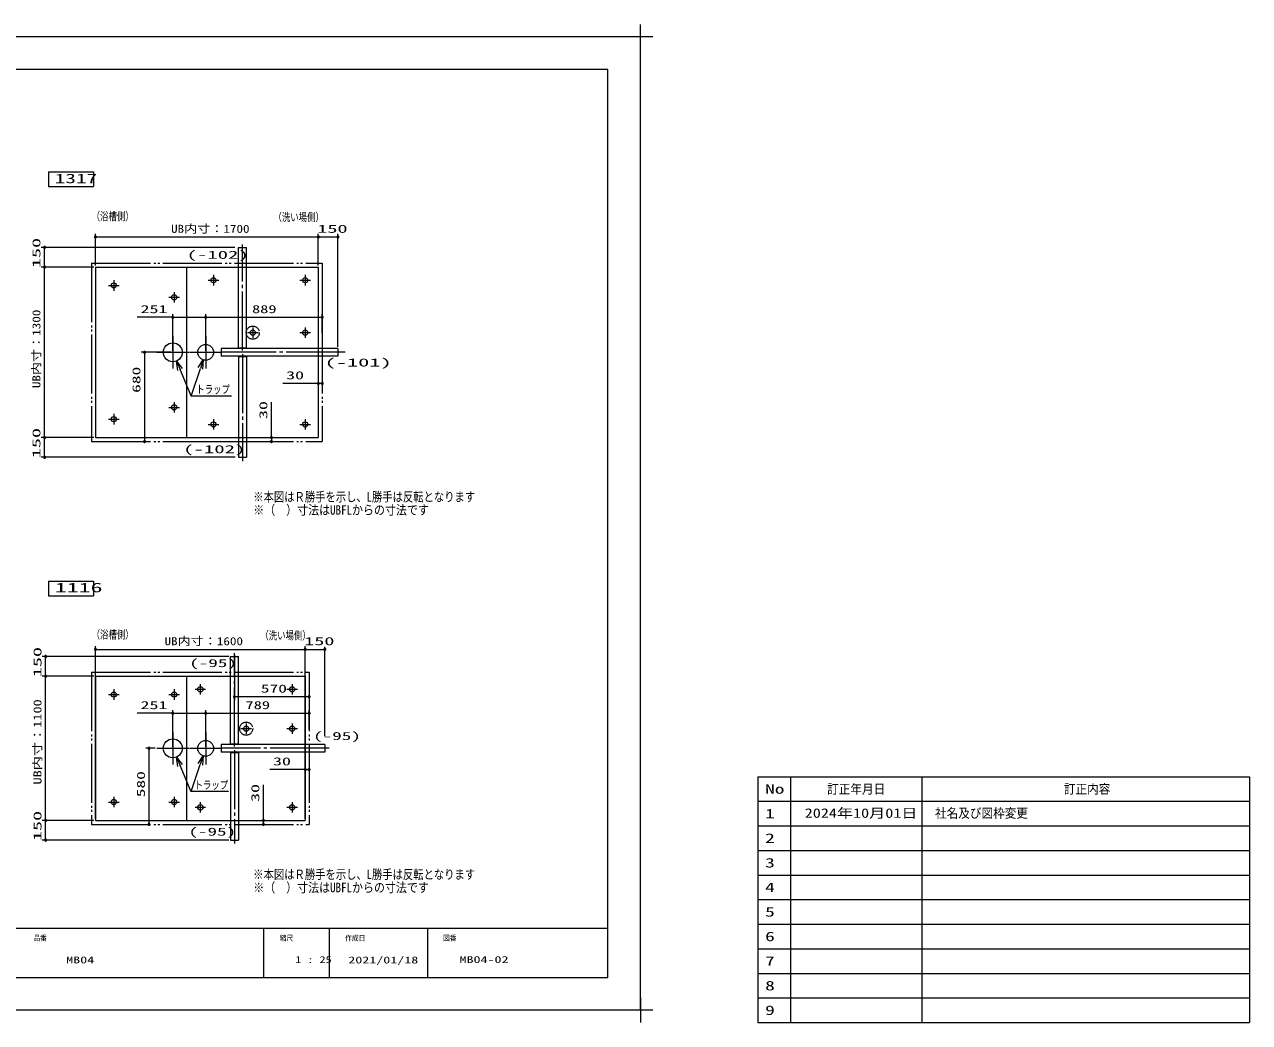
# Model space of a CAD drawing. Units: millimetres on the paper, scale 1:25. Extents: x -305 to 305, y -152 to 152.
# Drawn here: x -69 to 304.8, y -152.3 to 152.3 of the extents above; entities that cross this region are included whole.
import ezdxf
from ezdxf.enums import TextEntityAlignment as Align

# ---------------------------------------------------------------- set-up
doc = ezdxf.new("R2010")
doc.units = ezdxf.units.MM
for name, pattern in [('LONG_CHAIN', [21, 18, -1, 1, -1]), ('LONG_DASHED2', [13, 12, -1]), ('LONG_DOUBLE_CHAIN', [21.8, 18, -1, 0.6, -0.6, 0.6, -1])]:
    doc.linetypes.add(name, pattern=pattern)
for name, color, linetype, lineweight in [('0-1_TV', 7, 'Continuous', 9), ('0-2_0', 7, 'Continuous', 9), ('0-3_1図面枠', 7, 'Continuous', 9), ('0-4_図面枠', 3, 'Continuous', 9), ('0-5_DEFPOINTS', 7, 'Continuous', 9)]:
    doc.layers.add(name, color=color, linetype=linetype, lineweight=lineweight)
doc.styles.add('ＭＳ ゴシック', font='')
doc.styles.get('ＭＳ ゴシック').set_extended_font_data('MS Gothic')

# ---------------------------------------------------------------- blocks, each defined once
blk = doc.blocks.new('_DOTSMALL')
at = {"layer": '0-2_0'}
for p, q in [((0.0746, 0.1), (-0.0746, 0.1)), ((0.1223, -0.0248), (-0.1223, -0.0248))]:
    blk.add_line(p, q, dxfattribs=at)
for points in [[(0.125, 0), (0.124, 0.0157), (0.1211, 0.0311), (0.1162, 0.046), (0.1095, 0.0602), (0.1011, 0.0735), (0.0911, 0.0856), (0.0797, 0.0963), (0.067, 0.1055), (0.0532, 0.1131), (0.0386, 0.1189), (0.0234, 0.1228), (0.0078, 0.1248), (-0.0078, 0.1248), (-0.0234, 0.1228), (-0.0386, 0.1189), (-0.0532, 0.1131), (-0.067, 0.1055), (-0.0797, 0.0963), (-0.0911, 0.0856), (-0.1011, 0.0735), (-0.1095, 0.0602), (-0.1162, 0.046), (-0.1211, 0.0311), (-0.124, 0.0157), (-0.125, 0), (0, 0)], [(-0.125, 0), (-0.124, -0.0157), (-0.1211, -0.0311), (-0.1162, -0.046), (-0.1095, -0.0602), (-0.1011, -0.0735), (-0.0911, -0.0856), (-0.0797, -0.0963), (-0.067, -0.1055), (-0.0532, -0.1131), (-0.0386, -0.1189), (-0.0234, -0.1228), (-0.0078, -0.1248), (0.0078, -0.1248), (0.0234, -0.1228), (0.0386, -0.1189), (0.0532, -0.1131), (0.067, -0.1055), (0.0797, -0.0963), (0.0911, -0.0856), (0.1011, -0.0735), (0.1095, -0.0602), (0.1162, -0.046), (0.1211, -0.0311), (0.124, -0.0157), (0.125, 0), (0, 0)]]:
    blk.add_lwpolyline(points, close=True, dxfattribs=at)
blk = doc.blocks.new('グループ-6')
at = {"layer": '0-3_1図面枠'}
for p, q in [((-4200, 2895), (-4200, 3045)), ((4200, 2895), (4200, 3045)), ((-4275, 2970), (-4125, 2970)), ((4275, 2970), (4125, 2970)), ((-4200, -2895), (-4200, -3045)), ((4200, -2895), (4200, -3045)), ((-4275, -2970), (-4125, -2970)), ((4275, -2970), (4125, -2970))]:
    blk.add_line(p, q, dxfattribs=at)
blk = doc.blocks.new('_OPEN30')
at = {"layer": '0-2_0'}
blk.add_line((0, 0), (-1, 0), dxfattribs=at)
blk.add_lwpolyline([(-1, 0.2679), (0, 0), (-1, -0.2679)], dxfattribs=at)

msp = doc.modelspace()

# ---------------------------------------------------------------- linework, layer by layer
at = {"layer": '0-1_TV'}
for p, q in [((-61.677, 107.278), (-61.677, 102.778)), ((-61.677, 107.278), (-47.927, 107.278)), ((-47.927, 107.278), (-47.927, 102.778)), ((-61.677, 102.778), (-47.927, 102.778)), ((-47.323, 78.73), (-47.323, 88.43)), ((-47.323, 87.43), (20.677, 87.43)), ((20.677, 78.73), (20.677, 88.43)), ((20.677, 87.43), (26.677, 87.43)), ((26.677, 53.93), (26.677, 88.43)), ((-4.795, 84.23), (-63.846, 84.23)), ((-62.846, 78.23), (-62.846, 84.23)), ((-3.683, 84.23), (-1.283, 84.23)), ((-3.683, 53.55), (-3.683, 84.23)), ((-1.283, 53.55), (-1.283, 84.23)), ((21.877, 78.93), (21.877, 41.739)), ((-47.823, 78.23), (-63.846, 78.23)), ((-62.846, 26.23), (-62.846, 78.23)), ((-47.323, 78.23), (20.677, 78.23)), ((-47.323, 78.23), (-47.323, 26.23)), ((-19.523, 78.23), (-19.523, 26.23)), ((20.677, 78.23), (20.677, 26.23)), ((20.677, 77.73), (20.677, 41.739)), ((-23.723, 52.73), (-23.723, 63.915)), ((-13.683, 52.73), (-13.683, 63.915)), ((21.877, 58.043), (21.877, 63.915)), ((-23.723, 62.915), (-34.563, 62.915)), ((-23.723, 62.915), (-13.683, 62.915)), ((-21.403, 62.915), (-19.083, 62.915)), ((-13.683, 62.915), (21.877, 62.915)), ((26.677, 53.43), (-8.923, 53.43)), ((-8.923, 53.43), (-8.923, 51.03)), ((-3.683, 53.55), (-1.283, 53.55)), ((26.677, 53.43), (26.677, 51.03)), ((-24.223, 52.23), (-33.334, 52.23)), ((-32.334, 52.23), (-32.334, 25.03)), ((26.677, 51.03), (-8.923, 51.03)), ((-3.683, 50.91), (-3.683, 20.23)), ((-3.683, 50.91), (-1.283, 50.91)), ((-1.283, 50.91), (-1.283, 20.23)), ((-18.108, 38.943), (-21.516, 47.007)), ((20.677, 42.739), (9.846, 42.739)), ((21.877, 42.739), (20.677, 42.739)), ((6.385, 26.23), (6.385, 37.061)), ((-47.823, 26.23), (-63.846, 26.23)), ((-61.023, 26.23), (-63.846, 26.23)), ((-62.846, 20.23), (-62.846, 26.23)), ((-47.323, 26.23), (20.677, 26.23)), ((-46.823, 26.23), (7.385, 26.23)), ((6.385, 26.23), (6.385, 25.03)), ((-34.969, 25.03), (-31.334, 25.03)), ((-17.45, 25.03), (7.385, 25.03)), ((-4.687, 20.23), (-63.846, 20.23)), ((-3.683, 20.23), (-1.283, 20.23)), ((-61.677, -17.546), (-61.677, -22.046)), ((-61.677, -17.546), (-47.927, -17.546)), ((-47.927, -17.546), (-47.927, -22.046)), ((-61.677, -22.046), (-47.927, -22.046)), ((-6.623, -40.594), (-63.523, -40.594)), ((-62.523, -46.594), (-62.523, -40.594)), ((-47.323, -90.094), (-47.323, -37.395)), ((-47.323, -38.395), (16.677, -38.395)), ((-6.123, -40.594), (-3.723, -40.594)), ((-6.123, -67.274), (-6.123, -40.594)), ((-4.923, -40.053), (-4.923, -53.857)), ((-3.723, -67.274), (-3.723, -40.594)), ((16.677, -90.094), (16.677, -37.395)), ((16.677, -37.895), (16.677, -37.595)), ((16.677, -38.395), (22.677, -38.395)), ((22.677, -64.866), (22.677, -37.595)), ((-47.823, -46.594), (-63.523, -46.594)), ((-62.523, -90.594), (-62.523, -46.594)), ((-47.323, -46.594), (16.677, -46.594)), ((-19.523, -46.594), (-19.523, -90.594)), ((16.677, -46.594), (16.677, -90.594)), ((17.877, -45.894), (17.877, -53.857)), ((17.877, -52.857), (-4.923, -52.857)), ((-23.723, -57.909), (-34.563, -57.909)), ((-23.723, -68.094), (-23.723, -56.909)), ((-23.723, -57.909), (-13.683, -57.909)), ((-21.403, -57.909), (-19.083, -57.909)), ((-13.683, -68.094), (-13.683, -56.909)), ((-13.683, -57.909), (17.877, -57.909)), ((17.877, -62.862), (17.877, -56.909)), ((-29.123, -68.594), (-31.961, -68.594)), ((-30.961, -91.794), (-30.961, -68.594)), ((22.677, -67.394), (-8.923, -67.394)), ((-8.923, -67.394), (-8.923, -69.794)), ((22.677, -69.794), (-8.923, -69.794)), ((-6.123, -67.274), (-3.723, -67.274)), ((-6.123, -69.914), (-6.123, -96.594)), ((-6.123, -69.914), (-3.723, -69.914)), ((-3.723, -69.914), (-3.723, -96.594)), ((22.677, -67.394), (22.677, -69.794)), ((-18.108, -81.881), (-21.516, -73.817)), ((16.677, -75.058), (5.846, -75.058)), ((16.677, -75.058), (17.877, -75.058)), ((3.925, -90.594), (3.925, -79.763)), ((-47.823, -90.594), (-63.523, -90.594)), ((-62.523, -96.594), (-62.523, -90.594)), ((3.925, -91.794), (3.925, -90.594)), ((-6.623, -96.594), (-63.523, -96.594)), ((-6.123, -96.594), (-3.723, -96.594))]:
    msp.add_line(p, q, dxfattribs=at)
at = {"layer": '0-1_TV', "linetype": 'LONG_CHAIN'}
for p, q in [((-2.483, 52.818), (-2.483, 85.155)), ((-11.323, 75.83), (-11.323, 72.63)), ((16.677, 75.83), (16.677, 72.63)), ((-43.323, 72.63), (-40.123, 72.63)), ((-41.723, 74.23), (-41.723, 71.03)), ((-12.923, 74.23), (-9.723, 74.23)), ((15.077, 74.23), (18.277, 74.23)), ((-24.905, 69.03), (-21.705, 69.03)), ((-23.305, 70.63), (-23.305, 67.43)), ((0.677, 59.83), (0.677, 56.63)), ((16.677, 59.83), (16.677, 56.63)), ((-23.723, 57.13), (-23.723, 47.33)), ((-13.683, 57.13), (-13.683, 47.33)), ((-0.923, 58.23), (2.277, 58.23)), ((15.077, 58.23), (18.277, 58.23)), ((-28.623, 52.23), (-18.823, 52.23)), ((-18.583, 52.23), (-8.783, 52.23)), ((28.839, 52.23), (-8.923, 52.23)), ((-2.483, 51.642), (-2.483, 19.02)), ((-24.923, 35.43), (-21.723, 35.43)), ((-23.323, 37.03), (-23.323, 33.83)), ((-43.323, 31.83), (-40.123, 31.83)), ((-41.723, 33.43), (-41.723, 30.23)), ((-12.923, 30.23), (-9.723, 30.23)), ((-11.323, 31.83), (-11.323, 28.63)), ((15.077, 30.23), (18.277, 30.23)), ((16.677, 31.83), (16.677, 28.63)), ((-4.923, -68.006), (-4.923, -39.553)), ((-43.323, -52.194), (-40.123, -52.194)), ((-41.723, -50.594), (-41.723, -53.794)), ((-24.905, -52.194), (-21.705, -52.194)), ((-23.305, -50.594), (-23.305, -53.794)), ((-16.923, -50.594), (-13.723, -50.594)), ((-15.323, -48.994), (-15.323, -52.194)), ((11.077, -50.594), (14.277, -50.594)), ((12.677, -48.994), (12.677, -52.194)), ((-2.923, -62.594), (0.277, -62.594)), ((-1.323, -60.994), (-1.323, -64.194)), ((11.077, -62.594), (14.277, -62.594)), ((12.677, -60.994), (12.677, -64.194)), ((-23.723, -63.694), (-23.723, -73.494)), ((-13.683, -63.694), (-13.683, -73.494)), ((-28.623, -68.594), (-18.823, -68.594)), ((-18.583, -68.594), (-8.783, -68.594)), ((24.012, -68.594), (-8.923, -68.594)), ((-4.923, -69.182), (-4.923, -97.635)), ((-43.323, -84.994), (-40.123, -84.994)), ((-41.723, -83.394), (-41.723, -86.594)), ((-24.923, -84.994), (-21.723, -84.994)), ((-23.323, -83.394), (-23.323, -86.594)), ((-15.323, -84.994), (-15.323, -88.194)), ((12.677, -84.994), (12.677, -88.194)), ((-16.923, -86.594), (-13.723, -86.594)), ((11.077, -86.594), (14.277, -86.594))]:
    msp.add_line(p, q, dxfattribs=at)
at = {"layer": '0-1_TV', "linetype": 'LONG_DOUBLE_CHAIN'}
for p, q in [((-48.523, 79.43), (-48.523, 25.03)), ((-48.523, 25.03), (21.877, 25.03)), ((-48.523, -45.394), (17.877, -45.394)), ((-48.523, -45.394), (-48.523, -91.794)), ((17.877, -45.394), (17.877, -91.794)), ((-48.523, -91.794), (17.877, -91.794))]:
    msp.add_line(p, q, dxfattribs=at)
msp.add_lwpolyline([(-48.523, 79.43), (21.877, 79.43), (21.877, 25.03)], dxfattribs=at)
at = {"layer": '0-1_TV'}
for points in [[(-5.821, 38.878), (-18.108, 38.878), (-15.312, 47.323)], [(-47.323, -46.594), (-47.323, -90.594), (16.677, -90.594)], [(-6.727, -81.787), (-18.108, -81.787), (-15.324, -73.497)]]:
    msp.add_lwpolyline(points, dxfattribs=at)
for centre, radius in [((-11.323, 74.23), 0.8), ((16.677, 74.23), 0.8), ((-41.723, 72.63), 0.8), ((-23.305, 69.03), 0.8), ((0.677, 58.23), 0.8), ((16.677, 58.23), 0.8), ((-23.723, 52.23), 2.9), ((-13.683, 52.23), 2.4), ((-23.323, 35.43), 0.8), ((-41.723, 31.83), 0.8), ((-11.323, 30.23), 0.8), ((16.677, 30.23), 0.8), ((-41.723, -52.194), 0.8), ((-23.305, -52.194), 0.8), ((-15.323, -50.594), 0.8), ((12.677, -50.594), 0.8), ((-1.323, -62.594), 0.8), ((12.677, -62.594), 0.8), ((-23.723, -68.594), 2.9), ((-13.683, -68.594), 2.4), ((-41.723, -84.994), 0.8), ((-23.323, -84.994), 0.8), ((-15.323, -86.594), 0.8), ((12.677, -86.594), 0.8)]:
    msp.add_circle(centre, radius, dxfattribs=at)
at = {"layer": '0-1_TV', "linetype": 'LONG_DASHED2'}
for centre in [(0.677, 58.23), (-1.323, -62.594)]:
    msp.add_circle(centre, 2, dxfattribs=at)
at = {"layer": '0-2_0'}
for p, q in [((154.767, -77.252), (154.767, -152.252)), ((154.767, -77.252), (304.767, -77.252)), ((164.767, -77.252), (164.767, -152.252)), ((204.767, -77.252), (204.767, -152.252)), ((304.767, -77.252), (304.767, -152.252)), ((154.767, -84.752), (304.767, -84.752)), ((154.767, -92.252), (304.767, -92.252)), ((154.767, -99.752), (304.767, -99.752)), ((154.767, -107.252), (304.767, -107.252)), ((154.767, -114.752), (304.767, -114.752)), ((154.767, -122.252), (304.767, -122.252)), ((3.983, -123.498), (3.983, -138.498)), ((23.983, -123.498), (23.983, -138.498)), ((53.983, -123.498), (53.983, -138.498)), ((154.767, -129.752), (304.767, -129.752)), ((154.767, -137.252), (304.767, -137.252)), ((154.767, -144.752), (304.767, -144.752)), ((154.767, -152.252), (304.767, -152.252))]:
    msp.add_line(p, q, dxfattribs=at)
at = {"layer": '0-4_図面枠'}
msp.add_line((-291.017, -123.498), (108.983, -123.498), dxfattribs=at)
msp.add_lwpolyline([(-291.017, -138.498), (108.983, -138.498), (108.983, 138.502), (-291.017, 138.502)], close=True, dxfattribs=at)
at = {"layer": '0-5_DEFPOINTS'}
for p, q in [((118.983, 148.502), (-301.017, 148.502)), ((118.983, -148.498), (118.983, 148.502)), ((118.983, -148.498), (-301.017, -148.498))]:
    msp.add_line(p, q, dxfattribs=at)

# ---------------------------------------------------------------- block references
at = {"layer": '0-1_TV'}
for name, p, xscale, yscale, rotation in [('_DOTSMALL', (-47.323, 87.43), 2.32, 2.32, 180), ('_DOTSMALL', (20.677, 87.43), 2.32, 2.32, 180), ('_DOTSMALL', (-62.846, 84.23), 2.32, 2.32, 90), ('_DOTSMALL', (-62.846, 78.23), 2.32, 2.32, 90), ('_DOTSMALL', (-62.846, 78.23), 2.32, 2.32, 270), ('_DOTSMALL', (-23.723, 62.915), 2.32, 2.32, 180), ('_DOTSMALL', (-13.683, 62.915), 2.32, 2.32, 180), ('_DOTSMALL', (-32.334, 52.23), 2.32, 2.32, 90), ('_OPEN30', (-22.594, 49.559), 2.77, 2.77, 112.90995), ('_OPEN30', (-14.442, 49.953), 2.77, 2.77, 71.68313), ('_DOTSMALL', (21.877, 42.739), 2.32, 2.32, 180), ('_DOTSMALL', (-62.846, 26.23), 2.32, 2.32, 270), ('_DOTSMALL', (-62.846, 26.23), 2.32, 2.32, 90), ('_DOTSMALL', (6.385, 26.23), 2.32, 2.32, 270), ('_DOTSMALL', (-32.334, 25.03), 2.32, 2.32, 270), ('_DOTSMALL', (6.385, 25.03), 2.32, 2.32, 90), ('_DOTSMALL', (-62.846, 20.23), 2.32, 2.32, 270), ('_DOTSMALL', (-62.523, -40.594), 2.32, 2.32, 90), ('_DOTSMALL', (-47.323, -38.395), 2.32, 2.32, 180), ('_DOTSMALL', (16.677, -38.395), 2.32, 2.32, 180), ('_DOTSMALL', (-62.523, -46.594), 2.32, 2.32, 90), ('_DOTSMALL', (-62.523, -46.594), 2.32, 2.32, 270), ('_DOTSMALL', (-4.923, -52.857), 2.32, 2.32, 180), ('_DOTSMALL', (-23.723, -57.909), 2.32, 2.32, 180), ('_DOTSMALL', (-13.683, -57.909), 2.32, 2.32, 180), ('_DOTSMALL', (-30.961, -68.594), 2.32, 2.32, 90), ('_OPEN30', (-22.594, -71.265), 2.77, 2.77, 112.90995), ('_OPEN30', (-14.442, -70.871), 2.77, 2.77, 71.43354), ('_DOTSMALL', (17.877, -75.058), 2.32, 2.32, 180), ('_DOTSMALL', (-62.523, -90.594), 2.32, 2.32, 270), ('_DOTSMALL', (-62.523, -90.594), 2.32, 2.32, 90), ('_DOTSMALL', (-30.961, -91.794), 2.32, 2.32, 270), ('_DOTSMALL', (3.925, -90.594), 2.32, 2.32, 270), ('_DOTSMALL', (3.925, -91.794), 2.32, 2.32, 90), ('_DOTSMALL', (-62.523, -96.594), 2.32, 2.32, 270)]:
    msp.add_blockref(name, p, dxfattribs=dict(at, xscale=xscale, yscale=yscale, rotation=rotation))
at = {"layer": '0-1_TV', "xscale": 2.32, "yscale": 2.32}
for p in [(20.677, 87.43), (26.677, 87.43), (-13.683, 62.915), (21.877, 62.915), (20.677, 42.739), (16.677, -38.395), (22.677, -38.395), (17.877, -52.857), (-13.683, -57.909), (17.877, -57.909), (16.677, -75.058)]:
    msp.add_blockref('_DOTSMALL', p, dxfattribs=at)
at = {"layer": '0-3_1図面枠', "xscale": 0.05, "yscale": 0.05}
msp.add_blockref('グループ-6', (-91.017, 0.002), dxfattribs=at)

# ---------------------------------------------------------------- texts
at = {"layer": '0-1_TV', "style": 'ＭＳ ゴシック'}
for s, height, width, p in [('1317', 2.886, 1.65, (-59.752, 102.973)), ('（浴槽側）', 2.441, 0.75, (-48.474, 91.761)), ('（洗い場側）', 2.441, 0.75, (6.998, 91.504)), ('UB内寸：1700', 2.441, 1.2, (-24.245, 87.96)), ('150', 2.441, 1.85, (20.375, 87.96)), ('(-102)', 2.441, 1.9, (-19.49, 80.022)), ('251', 2.441, 1.65, (-33.563, 63.445)), ('889', 2.444, 1.5, (0.463, 63.445)), ('(-101)', 2.444, 2.05, (22.61, 47.164)), ('30', 2.441, 1.65, (10.846, 43.269)), ('トラップ', 2.441, 0.75, (-16.546, 38.956)), ('(-102)', 2.441, 1.9, (-20.526, 20.71)), ('※本図はＲ勝手を示し、L勝手は反転となります', 2.886, 0.8, (0.826, 5.84)), ('※（\u3000）寸法はUBFLからの寸法です', 2.889, 0.85, (0.825, 1.82)), ('1116', 2.886, 1.85, (-59.69, -21.851)), ('（浴槽側）', 2.441, 0.75, (-48.474, -35.863)), ('（洗い場側）', 2.441, 0.75, (2.998, -36.12)), ('UB内寸：1600', 2.441, 1.2, (-26.245, -37.865)), ('150', 2.441, 1.85, (16.375, -37.865)), ('(-95)', 2.441, 1.75, (-18.694, -44.546)), ('570', 2.441, 1.6, (3.143, -52.327)), ('251', 2.441, 1.65, (-33.563, -57.379)), ('789', 2.444, 1.5, (-1.537, -57.379)), ('(-95)', 2.441, 1.75, (19.106, -66.789)), ('30', 2.441, 1.65, (6.846, -74.528)), ('トラップ', 2.441, 0.75, (-17.082, -81.753)), ('(-95)', 2.441, 1.75, (-18.939, -95.982)), ('※本図はＲ勝手を示し、L勝手は反転となります', 2.886, 0.8, (0.826, -109.36)), ('※（\u3000）寸法はUBFLからの寸法です', 2.889, 0.85, (0.825, -113.38))]:
    msp.add_text(s, height=height, dxfattribs=dict(at, width=width)).set_placement(p, align=Align.BOTTOM_LEFT)
for s, height, width, p in [('150', 2.441, 1.85, (-63.376, 77.928)), ('UB内寸：1300', 2.441, 1.2, (-63.376, 41.308)), ('680', 2.441, 1.6, (-32.864, 39.857)), ('30', 2.441, 1.65, (5.855, 31.87)), ('150', 2.441, 1.85, (-63.376, 19.928)), ('150', 2.441, 1.85, (-63.053, -46.896)), ('UB内寸：1100', 2.444, 1.3, (-63.053, -79.618)), ('580', 2.441, 1.6, (-31.491, -83.528)), ('30', 2.441, 1.65, (3.395, -84.954)), ('150', 2.441, 1.85, (-63.053, -96.896))]:
    msp.add_text(s, height=height, rotation=90, dxfattribs=dict(at, width=width)).set_placement(p, align=Align.BOTTOM_LEFT)
at = {"layer": '0-3_1図面枠', "style": 'ＭＳ ゴシック'}
for s, height, width, p in [('品番', 1.628, 0.9, (-66.276, -127.759)), ('縮尺', 1.628, 0.9, (8.896, -127.769)), ('作成日', 1.628, 0.9, (28.857, -127.788)), ('図番', 1.628, 0.9, (58.732, -127.759)), ('MB04', 2.092, 1.5, (-56.239, -134.834)), ('1 : 25', 2.092, 1.3, (13.65, -134.738)), ('2021/01/18', 2.092, 1.5, (29.822, -134.861)), ('MB04-02', 2.092, 1.5, (63.761, -134.737))]:
    msp.add_text(s, height=height, dxfattribs=dict(at, width=width)).set_placement(p, align=Align.BOTTOM_LEFT)
at = {"layer": '0-4_図面枠', "style": 'ＭＳ ゴシック'}
for s, height, width, p in [('No', 2.889, 1.5, (156.995, -83.321)), ('訂正年月日', 2.886, 0.9, (175.924, -83.321)), ('訂正内容', 2.886, 0.9, (248.147, -83.321)), ('1', 2.889, 1.5, (156.995, -90.821)), ('2024年10月01日', 2.886, 1.25, (169.082, -90.666)), ('社名及び図枠変更', 2.886, 0.9, (208.834, -90.666)), ('2', 2.889, 1.5, (156.995, -98.321)), ('3', 2.889, 1.5, (156.995, -105.821)), ('4', 2.889, 1.5, (156.995, -113.321)), ('5', 2.889, 1.5, (156.995, -120.821)), ('6', 2.889, 1.5, (156.995, -128.321)), ('7', 2.889, 1.5, (156.995, -135.821)), ('8', 2.889, 1.5, (156.995, -143.321)), ('9', 2.889, 1.5, (156.995, -150.821))]:
    msp.add_text(s, height=height, dxfattribs=dict(at, width=width)).set_placement(p, align=Align.BOTTOM_LEFT)

doc.saveas('drawing.dxf')
